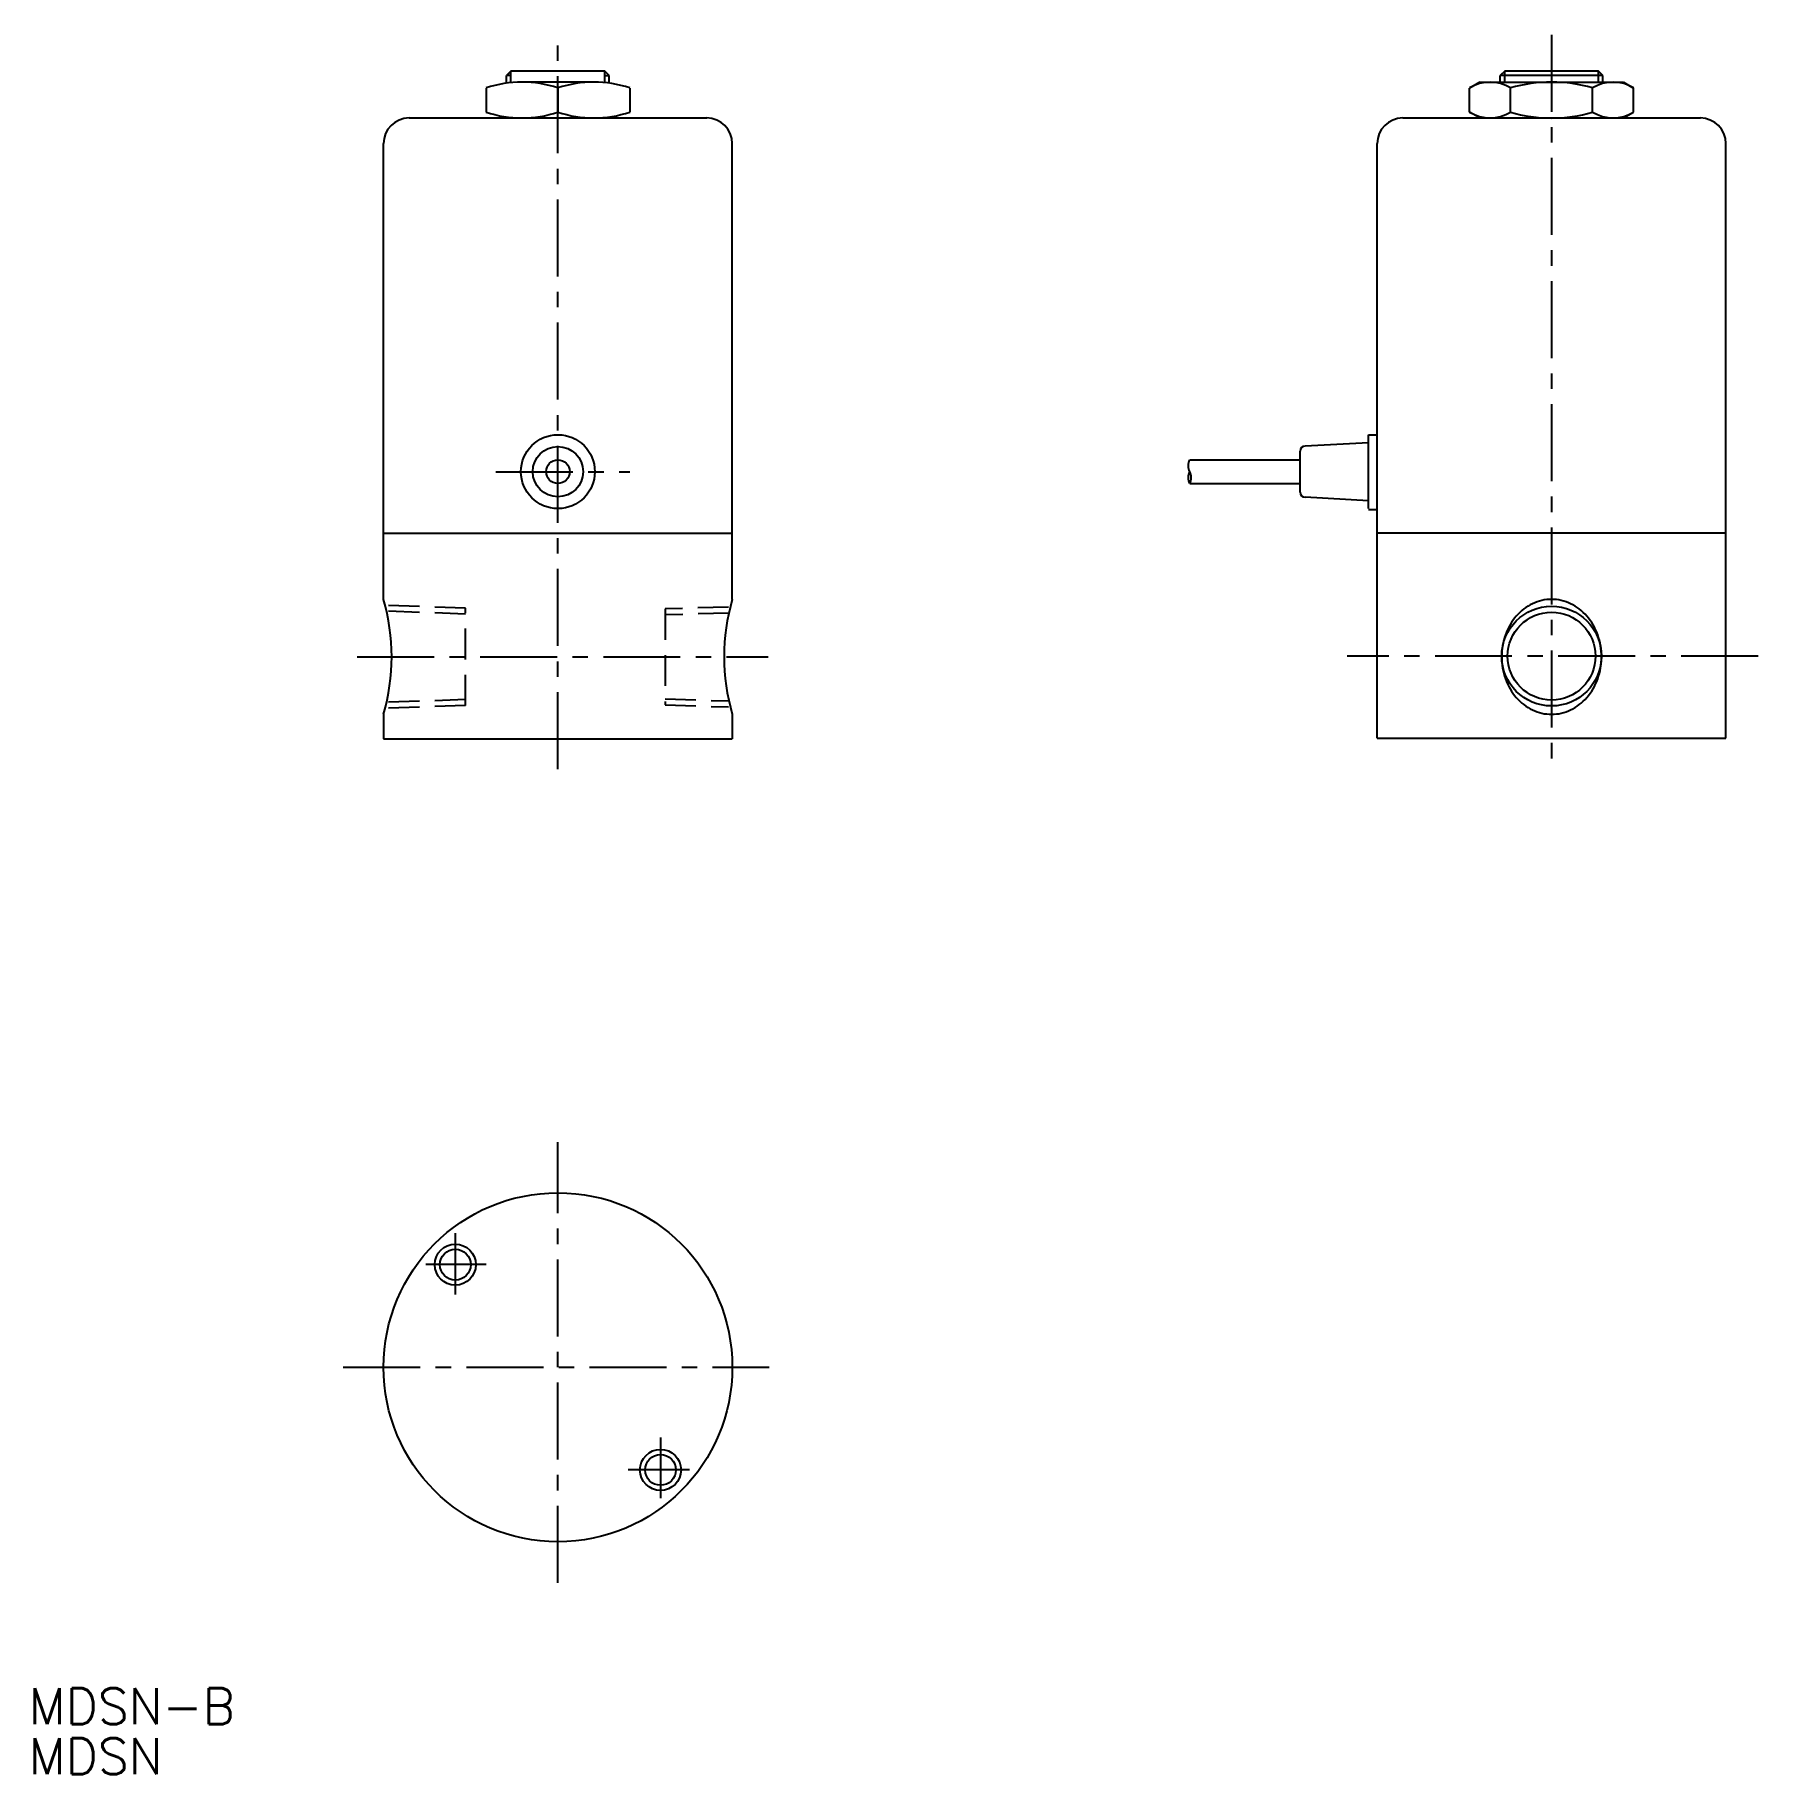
# Model space of a CAD drawing. Extents: x -51 to 117, y -109 to 61.
import ezdxf

# ---------------------------------------------------------------- set-up
doc = ezdxf.new("R2010")
doc.units = 0
doc.linetypes.add('CENTER', pattern=[12, 7.5, -1.5, 1.5, -1.5])
doc.linetypes.add('DASHED', pattern=[4.5, 3, -1.5])
doc.layers.get('0').update_dxf_attribs({"linetype": 'CONTINUOUS'})
doc.layers.add('CENTER', color=1, linetype='CENTER')
doc.styles.get("Standard").update_dxf_attribs({"font": 'txt', "bigfont": 'BIGFONT'})

msp = doc.modelspace()

# ---------------------------------------------------------------- linework, layer by layer
at = {"color": 7, "linetype": 'CONTINUOUS'}
for p, q in [((-4.58, 57.07), (-5, 56.65)), ((-4.58, 56.65), (-5, 56.65)), ((-5, 55.9), (-5, 56.65)), ((4.58, 57.07), (-4.58, 57.07)), ((3.5, 56), (-3.5, 56)), ((5, 56.65), (4.58, 57.07)), ((4.58, 56.65), (5, 56.65)), ((5, 55.9), (5, 56.65)), ((89.85, 56), (88.85, 55.42)), ((89.85, 56), (103.85, 56)), ((92.28, 57.07), (91.85, 56.65)), ((101.85, 56.65), (91.85, 56.65)), ((91.85, 56), (91.85, 56.65)), ((101.43, 57.07), (92.28, 57.07)), ((101.85, 56.65), (101.43, 57.07)), ((101.85, 56), (101.85, 56.65)), ((103.85, 56), (104.85, 55.42)), ((-7, 55.42), (-7, 53.08)), ((0, 55.42), (0, 53.08)), ((7, 55.42), (7, 53.08)), ((88.85, 53.08), (88.85, 55.42)), ((92.85, 53.08), (92.85, 55.42)), ((100.85, 53.08), (100.85, 55.42)), ((104.85, 53.08), (104.85, 55.42)), ((89.85, 52.5), (88.85, 53.08)), ((103.85, 52.5), (104.85, 53.08)), ((-14.5, 52.5), (14.5, 52.5)), ((82.35, 52.5), (111.35, 52.5)), ((-17, 5.6), (-17, 50)), ((17, 5.6), (17, 50)), ((79.85, -7.93), (79.85, 50)), ((113.85, -7.93), (113.85, 50)), ((78.99, 20.86), (72.83, 20.54)), ((78.99, 14.44), (78.99, 21.63)), ((78.99, 21.63), (79.82, 21.63)), ((61.58, 19.19), (72.35, 19.19)), ((72.35, 16.04), (72.35, 20.04)), ((61.58, 16.89), (72.35, 16.89)), ((78.99, 15.21), (72.83, 15.54)), ((78.99, 14.34), (79.85, 14.34)), ((17, 12), (-17, 12)), ((79.85, 12.07), (113.85, 12.07)), ((-17, -5.6), (-17, -8)), ((17, -5.6), (17, -8)), ((-17, -8), (17, -8)), ((79.85, -7.93), (113.85, -7.93))]:
    msp.add_line(p, q, dxfattribs=at)
at = {"color": 3, "linetype": 'CONTINUOUS'}
for p, q in [((-4.58, 55.95), (-4.58, 57.07)), ((4.58, 55.95), (4.58, 57.07)), ((92.28, 56), (92.28, 57.07)), ((101.43, 56), (101.43, 57.07))]:
    msp.add_line(p, q, dxfattribs=at)
at = {"color": 3, "linetype": 'DASHED'}
for p, q in [((-9.01, 4.75), (-16.84, 5.02)), ((-9.01, 4.17), (-16.7, 4.44)), ((-9.01, -4.75), (-9.01, 4.75)), ((16.64, 4.85), (10.44, 4.66)), ((10.44, 4.66), (10.44, -4.68)), ((16.66, 4.27), (10.44, 4.08)), ((-9.01, -4.75), (-16.84, -5.02)), ((-9.01, -4.17), (-16.7, -4.44)), ((10.44, -4.1), (16.66, -4.3)), ((10.44, -4.68), (16.64, -4.88))]:
    msp.add_line(p, q, dxfattribs=at)
at = {"color": 7, "linetype": 'CONTINUOUS'}
msp.add_polyline3d([(96.85, 5.6, 0), (96.61, 5.59, 0), (96.38, 5.57, 0), (96.14, 5.54, 0), (95.9, 5.49, 0), (95.67, 5.43, 0), (95.44, 5.36, 0), (95.21, 5.27, 0), (94.99, 5.17, 0), (94.77, 5.06, 0), (94.56, 4.94, 0), (94.35, 4.8, 0), (94.15, 4.66, 0), (93.95, 4.5, 0), (93.77, 4.33, 0), (93.58, 4.15, 0), (93.41, 3.96, 0), (93.25, 3.76, 0), (93.09, 3.55, 0), (92.94, 3.34, 0), (92.81, 3.11, 0), (92.68, 2.88, 0), (92.56, 2.64, 0), (92.45, 2.39, 0), (92.36, 2.14, 0), (92.27, 1.89, 0), (92.2, 1.63, 0), (92.13, 1.36, 0), (92.08, 1.09, 0), (92.04, 0.82, 0), (92.01, 0.55, 0), (91.99, 0.27, 0), (91.99, 0, 0), (91.99, -0.27, 0), (92.01, -0.55, 0), (92.04, -0.82, 0), (92.08, -1.09, 0), (92.13, -1.36, 0), (92.2, -1.63, 0), (92.27, -1.89, 0), (92.36, -2.14, 0), (92.45, -2.39, 0), (92.56, -2.64, 0), (92.68, -2.88, 0), (92.81, -3.11, 0), (92.94, -3.34, 0), (93.09, -3.55, 0), (93.25, -3.76, 0), (93.41, -3.96, 0), (93.58, -4.15, 0), (93.77, -4.33, 0), (93.95, -4.5, 0), (94.15, -4.66, 0), (94.35, -4.8, 0), (94.56, -4.94, 0), (94.77, -5.06, 0), (94.99, -5.17, 0), (95.21, -5.27, 0), (95.44, -5.36, 0), (95.67, -5.43, 0), (95.9, -5.49, 0), (96.14, -5.54, 0), (96.38, -5.57, 0), (96.61, -5.59, 0), (96.85, -5.6, 0), (97.09, -5.59, 0), (97.33, -5.57, 0), (97.57, -5.54, 0), (97.8, -5.49, 0), (98.03, -5.43, 0), (98.26, -5.36, 0), (98.49, -5.27, 0), (98.71, -5.17, 0), (98.93, -5.06, 0), (99.14, -4.94, 0), (99.35, -4.8, 0), (99.55, -4.66, 0), (99.75, -4.5, 0), (99.94, -4.33, 0), (100.12, -4.15, 0), (100.29, -3.96, 0), (100.46, -3.76, 0), (100.61, -3.55, 0), (100.76, -3.34, 0), (100.9, -3.11, 0), (101.02, -2.88, 0), (101.14, -2.64, 0), (101.25, -2.39, 0), (101.35, -2.14, 0), (101.43, -1.89, 0), (101.51, -1.63, 0), (101.57, -1.36, 0), (101.62, -1.09, 0), (101.66, -0.82, 0), (101.69, -0.55, 0), (101.71, -0.27, 0), (101.72, 0, 0), (101.71, 0.27, 0), (101.69, 0.55, 0), (101.66, 0.82, 0), (101.62, 1.09, 0), (101.57, 1.36, 0), (101.51, 1.63, 0), (101.43, 1.89, 0), (101.35, 2.14, 0), (101.25, 2.39, 0), (101.14, 2.64, 0), (101.02, 2.88, 0), (100.9, 3.11, 0), (100.76, 3.34, 0), (100.61, 3.55, 0), (100.46, 3.76, 0), (100.29, 3.96, 0), (100.12, 4.15, 0), (99.94, 4.33, 0), (99.75, 4.5, 0), (99.55, 4.66, 0), (99.35, 4.8, 0), (99.14, 4.94, 0), (98.93, 5.06, 0), (98.71, 5.17, 0), (98.49, 5.27, 0), (98.26, 5.36, 0), (98.03, 5.43, 0), (97.8, 5.49, 0), (97.57, 5.54, 0), (97.33, 5.57, 0), (97.09, 5.59, 0), (96.85, 5.6, 0)], dxfattribs=at)
for centre, radius in [((0, 18.04), 3.6), ((0, 18.04), 2.45), ((0, 18.04), 1.15), ((96.85, 0.07), 4.28), ((0, -69.22), 17), ((-10, -59.22), 1.5), ((10, -79.22), 1.5)]:
    msp.add_circle(centre, radius, dxfattribs=at)
at = {"color": 3, "linetype": 'CONTINUOUS'}
for centre, radius in [((96.85, 0.07), 4.86), ((-10, -59.22), 2), ((10, -79.22), 2)]:
    msp.add_circle(centre, radius, dxfattribs=at)
at = {"color": 7, "linetype": 'CONTINUOUS'}
for centre, radius, start, end in [((-3.5, 45.12), 10.88, 71.2408, 108.7592), ((3.5, 45.12), 10.88, 71.2408, 108.7592), ((90.85, 52.25), 3.75, 57.796, 122.204), ((96.85, 41.85), 14.15, 73.5737, 106.4263), ((102.85, 52.25), 3.75, 57.796, 122.204), ((-3.5, 63.41), 10.91, 251.2911, 288.7089), ((3.5, 63.41), 10.91, 251.2911, 288.7089), ((90.85, 56.25), 3.75, 237.7953, 302.2043), ((96.85, 66.64), 14.15, 253.5736, 286.4264), ((102.85, 56.25), 3.75, 237.7957, 302.2047), ((-14.5, 50), 2.5, 90, 180), ((14.5, 50), 2.5, 0, 90), ((82.35, 50), 2.5, 90, 180), ((111.35, 50), 2.5, 0, 90), ((72.85, 20.04), 0.5, 93.0229, 179.9427), ((62.57, 18.61), 1.15, 150, 210), ((62.57, 17.46), 1.15, 150, 210), ((60.58, 17.46), 1.15, 330, 30), ((72.85, 16.04), 0.5, 180.0573, 266.9719), ((-36.3, 0), 20.1, 343.8233, 16.1768), ((36.3, 0), 20.1, 163.8233, 196.1767)]:
    msp.add_arc(centre, radius, start, end, dxfattribs=at)
at = {"layer": 'CENTER', "color": 1, "linetype": 'CENTER'}
for p, q in [((0, -10.94), (0, 59.63)), ((96.85, 60.61), (96.85, -11.28)), ((-6.04, 18.04), (7.02, 18.04)), ((-19.57, 0), (20.5, 0)), ((116.99, 0.07), (76.94, 0.07)), ((0, -90.21), (0, -47.29)), ((-10, -56.17), (-10, -62.12)), ((-6.99, -59.22), (-12.89, -59.22)), ((-20.92, -69.22), (20.59, -69.22)), ((10, -76.06), (10, -81.97)), ((12.84, -79.22), (6.84, -79.22))]:
    msp.add_line(p, q, dxfattribs=at)

# ---------------------------------------------------------------- texts
at = {"color": 7, "linetype": 'CONTINUOUS'}
for s, p in [('MDSN-B', (-51.59, -104)), ('MDSN', (-51.59, -108.87))]:
    msp.add_text(s, height=3.5, dxfattribs=at).set_placement(p)

doc.saveas('drawing.dxf')
